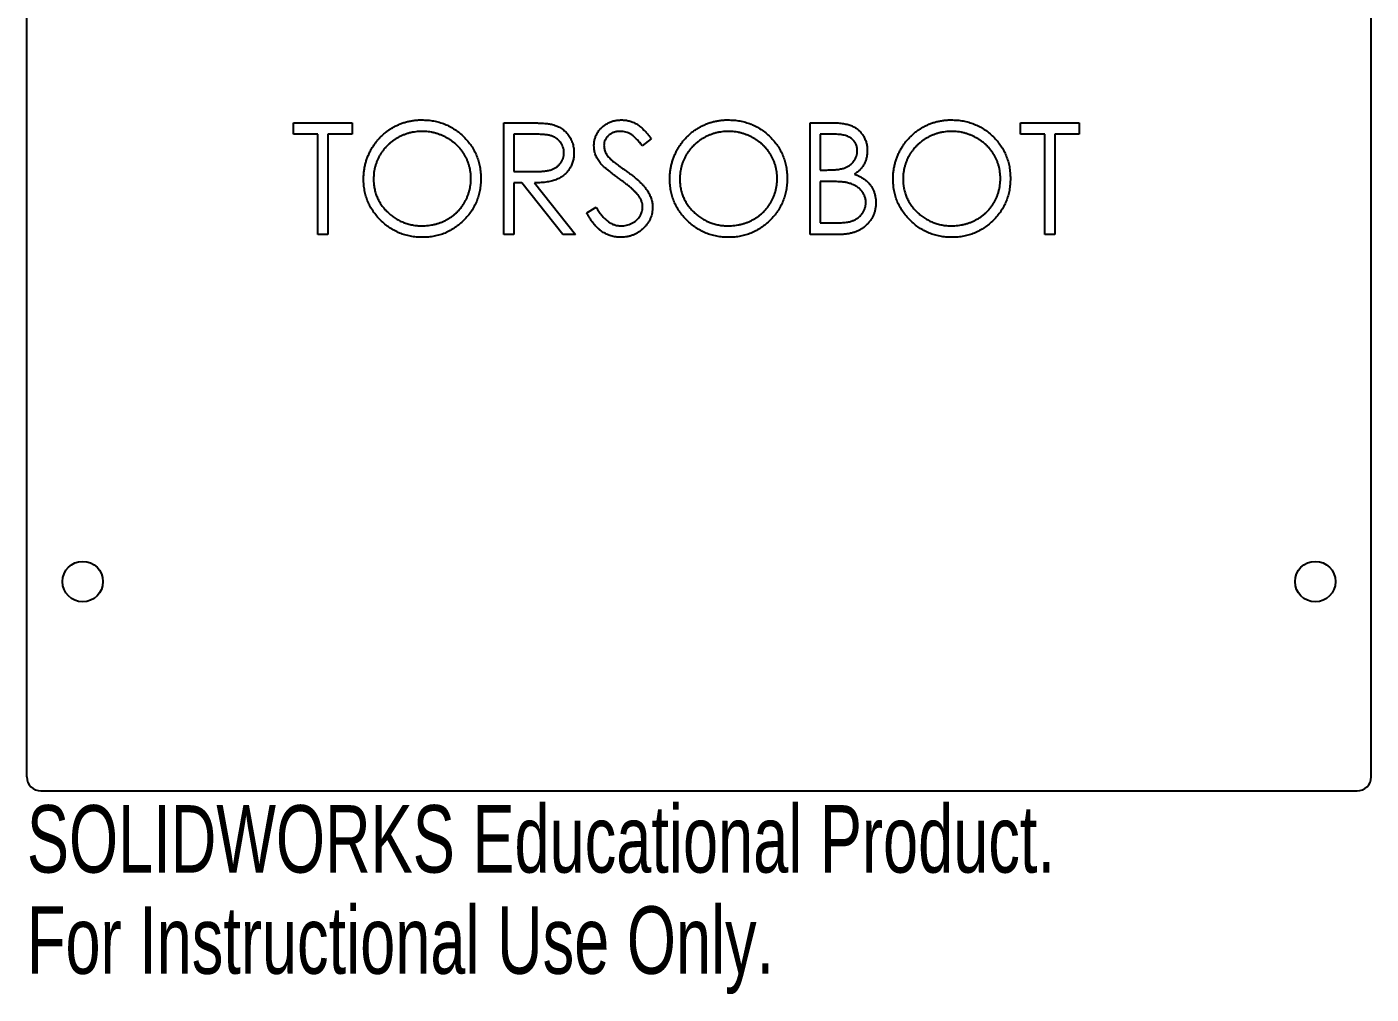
# Model space of a CAD drawing. Header units: millimetres. Extents: x -48 to 48, y 10 to 150.
# Drawn here: x -48.2 to 48.2, y 10.4 to 79.8 of the extents above; entities that cross this region are included whole.
import ezdxf

# ---------------------------------------------------------------- set-up
doc = ezdxf.new("R2010")
doc.units = ezdxf.units.MM
doc.styles.add('SLDTEXTSTYLE0', font='TXT', dxfattribs={"width": 0.7})

msp = doc.modelspace()

# ---------------------------------------------------------------- linework, layer by layer
at = {"color": 7, "linetype": 'Continuous', "lineweight": 25}
for p, q in [((-48.17, 26), (-48.17, 149)), ((48.17, 26), (48.17, 149)), ((-29.066, 72.059), (-29.066, 72.879)), ((-29.066, 72.879), (-24.861, 72.879)), ((-24.861, 72.879), (-24.861, 72.059)), ((-13.989, 64.879), (-13.989, 72.879)), ((-13.989, 72.879), (-12.388, 72.879)), ((7.96, 64.879), (7.96, 72.879)), ((7.96, 72.879), (9.521, 72.879)), ((23.037, 72.059), (23.037, 72.879)), ((23.037, 72.879), (27.242, 72.879)), ((27.242, 72.879), (27.242, 72.059)), ((-27.322, 72.059), (-29.066, 72.059)), ((-27.322, 64.879), (-27.322, 72.059)), ((-24.861, 72.059), (-26.604, 72.059)), ((-26.604, 72.059), (-26.604, 64.879)), ((-11.771, 72.059), (-13.271, 72.059)), ((-13.271, 72.059), (-13.271, 69.392)), ((-3.425, 71.73), (-4.074, 71.238)), ((9.652, 72.059), (8.678, 72.059)), ((8.678, 72.059), (8.678, 69.495)), ((24.78, 72.059), (23.037, 72.059)), ((24.78, 64.879), (24.78, 72.059)), ((27.242, 72.059), (25.498, 72.059)), ((25.498, 72.059), (25.498, 64.879)), ((-13.271, 69.392), (-11.806, 69.381)), ((8.678, 69.495), (9.16, 69.495)), ((-12.688, 68.572), (-13.271, 68.572)), ((-13.271, 68.572), (-13.271, 64.879)), ((-9.749, 64.879), (-12.688, 68.572)), ((-11.8, 68.572), (-8.861, 64.879)), ((9.154, 68.674), (8.678, 68.674)), ((8.678, 68.674), (8.678, 65.7)), ((-8.04, 66.423), (-7.364, 66.828)), ((8.678, 65.7), (9.7, 65.7)), ((-26.604, 64.879), (-27.322, 64.879)), ((-13.271, 64.879), (-13.989, 64.879)), ((-8.861, 64.879), (-9.749, 64.879)), ((10.123, 64.879), (7.96, 64.879)), ((25.498, 64.879), (24.78, 64.879)), ((-47.17, 25), (47.17, 25))]:
    msp.add_line(p, q, dxfattribs=at)
for centre in [(-44.17, 40), (44.17, 40)]:
    msp.add_circle(centre, 1.45, dxfattribs=at)
for centre, start, end in [((-47.17, 26), 180, 270), ((47.17, 26), 270, 0)]:
    msp.add_arc(centre, 1, start, end, dxfattribs=at)
for points, knots in [([(-24.04, 68.844), (-24.039, 68.939), (-24.037, 69.128), (-24.007, 69.409), (-23.965, 69.686), (-23.904, 69.957), (-23.825, 70.222), (-23.731, 70.483), (-23.616, 70.737), (-23.487, 70.985), (-23.342, 71.224), (-23.182, 71.45), (-23.013, 71.665), (-22.828, 71.863), (-22.632, 72.05), (-22.423, 72.224), (-22.202, 72.384), (-21.968, 72.529), (-21.726, 72.66), (-21.477, 72.773), (-21.224, 72.87), (-20.966, 72.948), (-20.704, 73.01), (-20.436, 73.052), (-20.163, 73.081), (-19.979, 73.083), (-19.887, 73.085)], [0, 0, 0, 0, 0.043209, 0.0858729, 0.12812, 0.170152, 0.2119176, 0.253753, 0.2960064, 0.3384434, 0.3810154, 0.4228205, 0.4640891, 0.5051258, 0.545975, 0.5869852, 0.6283386, 0.6700838, 0.7119916, 0.7530392, 0.7940494, 0.8348855, 0.8754983, 0.9165473, 0.9580038, 1, 1, 1, 1]), ([(-19.851, 72.264), (-19.927, 72.263), (-20.078, 72.261), (-20.303, 72.237), (-20.525, 72.202), (-20.743, 72.153), (-20.958, 72.086), (-21.172, 72.009), (-21.381, 71.914), (-21.586, 71.808), (-21.785, 71.69), (-21.972, 71.56), (-22.149, 71.42), (-22.314, 71.271), (-22.468, 71.111), (-22.614, 70.944), (-22.744, 70.763), (-22.864, 70.575), (-22.972, 70.379), (-23.067, 70.177), (-23.145, 69.968), (-23.209, 69.755), (-23.262, 69.536), (-23.295, 69.311), (-23.32, 69.081), (-23.322, 68.926), (-23.322, 68.847)], [0, 0, 0, 0, 0.042023, 0.083645, 0.124984, 0.166247, 0.207702, 0.249631, 0.291742, 0.334743, 0.37746, 0.419556, 0.461044, 0.502096, 0.542891, 0.583801, 0.624864, 0.666225, 0.707399, 0.748557, 0.789655, 0.83074, 0.87207, 0.913993, 0.956498, 1, 1, 1, 1]), ([(-19.887, 73.085), (-19.738, 73.081), (-19.447, 73.073), (-19.02, 73.017), (-18.612, 72.919), (-18.219, 72.789), (-17.848, 72.616), (-17.495, 72.407), (-17.16, 72.159), (-16.849, 71.874), (-16.564, 71.565), (-16.313, 71.235), (-16.102, 70.885), (-15.929, 70.519), (-15.794, 70.135), (-15.7, 69.732), (-15.641, 69.313), (-15.634, 69.028), (-15.63, 68.883)], [0, 0, 0, 0, 0.06657, 0.130749, 0.193413, 0.254989, 0.316114, 0.377262, 0.439401, 0.502971, 0.566525, 0.628231, 0.689091, 0.749345, 0.81017, 0.87161, 0.934869, 1, 1, 1, 1]), ([(-16.348, 68.884), (-16.349, 68.962), (-16.351, 69.116), (-16.375, 69.343), (-16.409, 69.565), (-16.459, 69.782), (-16.523, 69.992), (-16.602, 70.197), (-16.696, 70.396), (-16.803, 70.589), (-16.923, 70.775), (-17.054, 70.952), (-17.199, 71.118), (-17.353, 71.276), (-17.52, 71.424), (-17.7, 71.561), (-17.89, 71.691), (-18.091, 71.807), (-18.298, 71.915), (-18.511, 72.008), (-18.727, 72.086), (-18.945, 72.153), (-19.168, 72.202), (-19.393, 72.237), (-19.621, 72.261), (-19.774, 72.263), (-19.851, 72.264)], [0, 0, 0, 0, 0.042915, 0.08513, 0.126473, 0.167453, 0.207976, 0.248249, 0.28875, 0.32967, 0.370537, 0.411129, 0.451819, 0.492406, 0.533486, 0.575263, 0.617441, 0.660672, 0.70394, 0.746868, 0.789079, 0.831104, 0.873238, 0.915166, 0.957381, 1, 1, 1, 1]), ([(-12.388, 72.879), (-12.281, 72.879), (-12.076, 72.878), (-11.782, 72.875), (-11.515, 72.864), (-11.275, 72.854), (-11.062, 72.837), (-10.875, 72.821), (-10.716, 72.799), (-10.619, 72.779), (-10.576, 72.77)], [0, 0, 0, 0, 0.176258, 0.338434, 0.484822, 0.617158, 0.734698, 0.837385, 0.926372, 1, 1, 1, 1]), ([(-10.576, 72.77), (-10.517, 72.756), (-10.401, 72.727), (-10.235, 72.667), (-10.076, 72.597), (-9.925, 72.515), (-9.784, 72.42), (-9.651, 72.314), (-9.525, 72.197), (-9.411, 72.066), (-9.304, 71.93), (-9.213, 71.782), (-9.135, 71.627), (-9.073, 71.464), (-9.023, 71.294), (-8.988, 71.116), (-8.967, 70.931), (-8.965, 70.804), (-8.963, 70.74)], [0, 0, 0, 0, 0.064217, 0.127064, 0.188745, 0.249132, 0.309453, 0.369827, 0.43065, 0.492352, 0.554072, 0.61569, 0.676798, 0.738439, 0.801317, 0.865185, 0.931641, 1, 1, 1, 1]), ([(-7.528, 71.218), (-7.525, 71.302), (-7.519, 71.47), (-7.469, 71.714), (-7.39, 71.948), (-7.28, 72.168), (-7.137, 72.369), (-6.973, 72.553), (-6.776, 72.708), (-6.561, 72.844), (-6.326, 72.95), (-6.079, 73.03), (-5.82, 73.075), (-5.645, 73.081), (-5.556, 73.085)], [0, 0, 0, 0, 0.083785, 0.16578, 0.24628, 0.327461, 0.408797, 0.489715, 0.571376, 0.655523, 0.741019, 0.826547, 0.911989, 1, 1, 1, 1]), ([(-5.637, 72.264), (-5.719, 72.261), (-5.879, 72.256), (-6.105, 72.198), (-6.308, 72.106), (-6.483, 71.977), (-6.629, 71.825), (-6.735, 71.649), (-6.798, 71.455), (-6.806, 71.32), (-6.81, 71.251)], [0, 0, 0, 0, 0.143073, 0.275903, 0.402371, 0.528414, 0.650356, 0.765895, 0.880774, 1, 1, 1, 1]), ([(-4.074, 71.238), (-4.113, 71.289), (-4.189, 71.386), (-4.303, 71.522), (-4.411, 71.647), (-4.518, 71.755), (-4.617, 71.852), (-4.713, 71.936), (-4.805, 72.006), (-4.921, 72.081), (-5.067, 72.156), (-5.249, 72.219), (-5.441, 72.257), (-5.571, 72.262), (-5.637, 72.264)], [0, 0, 0, 0, 0.098469, 0.189629, 0.274184, 0.352183, 0.423199, 0.488551, 0.548473, 0.60144, 0.701198, 0.799592, 0.898545, 1, 1, 1, 1]), ([(-5.556, 73.085), (-5.462, 73.081), (-5.275, 73.075), (-4.999, 73.019), (-4.733, 72.926), (-4.52, 72.82), (-4.353, 72.715), (-4.225, 72.619), (-4.096, 72.508), (-3.964, 72.383), (-3.832, 72.241), (-3.697, 72.085), (-3.559, 71.914), (-3.47, 71.793), (-3.425, 71.73)], [0, 0, 0, 0, 0.1072328, 0.2132518, 0.3188304, 0.4267935, 0.483646, 0.5436038, 0.6083076, 0.6771268, 0.7506856, 0.8287134, 0.9121903, 1, 1, 1, 1]), ([(-2.092, 68.844), (-2.09, 68.939), (-2.088, 69.128), (-2.059, 69.409), (-2.016, 69.686), (-1.956, 69.957), (-1.876, 70.222), (-1.782, 70.483), (-1.668, 70.737), (-1.538, 70.985), (-1.393, 71.224), (-1.234, 71.45), (-1.064, 71.665), (-0.879, 71.863), (-0.683, 72.05), (-0.474, 72.224), (-0.253, 72.384), (-0.019, 72.529), (0.222, 72.66), (0.471, 72.773), (0.724, 72.87), (0.982, 72.948), (1.245, 73.01), (1.513, 73.052), (1.786, 73.081), (1.97, 73.083), (2.062, 73.085)], [0, 0, 0, 0, 0.043209, 0.085873, 0.12812, 0.170152, 0.211918, 0.253753, 0.296006, 0.338443, 0.381015, 0.42282, 0.464089, 0.505126, 0.545975, 0.586985, 0.628339, 0.670084, 0.711992, 0.753039, 0.794049, 0.834886, 0.875498, 0.916547, 0.958004, 1, 1, 1, 1]), ([(2.097, 72.264), (2.022, 72.263), (1.87, 72.261), (1.646, 72.237), (1.424, 72.202), (1.205, 72.153), (0.99, 72.086), (0.777, 72.009), (0.568, 71.914), (0.363, 71.808), (0.164, 71.69), (-0.023, 71.56), (-0.2, 71.42), (-0.366, 71.271), (-0.52, 71.111), (-0.665, 70.944), (-0.796, 70.763), (-0.916, 70.575), (-1.023, 70.379), (-1.119, 70.177), (-1.197, 69.968), (-1.26, 69.755), (-1.313, 69.536), (-1.347, 69.311), (-1.371, 69.081), (-1.373, 68.926), (-1.374, 68.847)], [0, 0, 0, 0, 0.042023, 0.083645, 0.124984, 0.166247, 0.207702, 0.249631, 0.291742, 0.334743, 0.37746, 0.419556, 0.461044, 0.502096, 0.542891, 0.583801, 0.624864, 0.666225, 0.707399, 0.748557, 0.789655, 0.83074, 0.87207, 0.913993, 0.956498, 1, 1, 1, 1]), ([(2.062, 73.085), (2.21, 73.081), (2.501, 73.073), (2.929, 73.017), (3.337, 72.919), (3.729, 72.789), (4.101, 72.616), (4.454, 72.407), (4.789, 72.159), (5.1, 71.874), (5.385, 71.565), (5.636, 71.235), (5.846, 70.885), (6.019, 70.519), (6.155, 70.135), (6.248, 69.732), (6.308, 69.313), (6.315, 69.028), (6.319, 68.883)], [0, 0, 0, 0, 0.06657, 0.130749, 0.193413, 0.254989, 0.316114, 0.377262, 0.439401, 0.502971, 0.566525, 0.628231, 0.689091, 0.749345, 0.81017, 0.87161, 0.934869, 1, 1, 1, 1]), ([(5.601, 68.884), (5.6, 68.962), (5.598, 69.116), (5.574, 69.343), (5.539, 69.565), (5.49, 69.782), (5.425, 69.992), (5.346, 70.197), (5.253, 70.396), (5.146, 70.589), (5.026, 70.775), (4.894, 70.952), (4.75, 71.118), (4.596, 71.276), (4.428, 71.424), (4.249, 71.561), (4.059, 71.691), (3.858, 71.807), (3.65, 71.915), (3.438, 72.008), (3.222, 72.086), (3.003, 72.153), (2.781, 72.202), (2.556, 72.237), (2.328, 72.261), (2.174, 72.263), (2.097, 72.264)], [0, 0, 0, 0, 0.042915, 0.08513, 0.126473, 0.167453, 0.207976, 0.248249, 0.28875, 0.32967, 0.370537, 0.411129, 0.451819, 0.492406, 0.533486, 0.575263, 0.617441, 0.660672, 0.70394, 0.746868, 0.789079, 0.831104, 0.873238, 0.915166, 0.957381, 1, 1, 1, 1]), ([(9.521, 72.879), (9.597, 72.879), (9.745, 72.878), (9.96, 72.866), (10.162, 72.85), (10.35, 72.824), (10.525, 72.792), (10.686, 72.754), (10.834, 72.708), (11.01, 72.635), (11.211, 72.527), (11.428, 72.367), (11.614, 72.172), (11.775, 71.951), (11.902, 71.709), (11.995, 71.45), (12.053, 71.178), (12.059, 70.991), (12.062, 70.897)], [0, 0, 0, 0, 0.062594, 0.121323, 0.17668, 0.228365, 0.276868, 0.321879, 0.364099, 0.403356, 0.477968, 0.550535, 0.623584, 0.698175, 0.773354, 0.847281, 0.922818, 1, 1, 1, 1]), ([(13.908, 68.844), (13.91, 68.939), (13.912, 69.128), (13.941, 69.409), (13.984, 69.686), (14.044, 69.957), (14.124, 70.222), (14.218, 70.483), (14.332, 70.737), (14.462, 70.985), (14.607, 71.224), (14.766, 71.45), (14.936, 71.665), (15.121, 71.863), (15.317, 72.05), (15.526, 72.224), (15.747, 72.384), (15.981, 72.529), (16.222, 72.66), (16.471, 72.773), (16.724, 72.87), (16.982, 72.948), (17.245, 73.01), (17.513, 73.052), (17.786, 73.081), (17.97, 73.083), (18.062, 73.085)], [0, 0, 0, 0, 0.043209, 0.0858729, 0.12812, 0.170152, 0.2119176, 0.253753, 0.2960064, 0.3384434, 0.3810154, 0.4228205, 0.4640891, 0.5051258, 0.545975, 0.5869852, 0.6283386, 0.6700838, 0.7119916, 0.7530392, 0.7940494, 0.8348855, 0.8754983, 0.9165473, 0.9580038, 1, 1, 1, 1]), ([(18.097, 72.264), (18.022, 72.263), (17.87, 72.261), (17.646, 72.237), (17.424, 72.202), (17.205, 72.153), (16.99, 72.086), (16.777, 72.009), (16.568, 71.914), (16.363, 71.808), (16.164, 71.69), (15.977, 71.56), (15.8, 71.42), (15.634, 71.271), (15.48, 71.111), (15.335, 70.944), (15.204, 70.763), (15.084, 70.575), (14.977, 70.379), (14.881, 70.177), (14.803, 69.968), (14.74, 69.755), (14.687, 69.536), (14.653, 69.311), (14.629, 69.081), (14.627, 68.926), (14.626, 68.847)], [0, 0, 0, 0, 0.042023, 0.083645, 0.124984, 0.166247, 0.207702, 0.249631, 0.291742, 0.334743, 0.37746, 0.419556, 0.461044, 0.502096, 0.542891, 0.583801, 0.624864, 0.666225, 0.707399, 0.748557, 0.789655, 0.83074, 0.87207, 0.913993, 0.956498, 1, 1, 1, 1]), ([(18.062, 73.085), (18.21, 73.081), (18.501, 73.073), (18.929, 73.017), (19.337, 72.919), (19.729, 72.789), (20.101, 72.616), (20.454, 72.407), (20.789, 72.159), (21.1, 71.874), (21.385, 71.565), (21.636, 71.235), (21.846, 70.885), (22.019, 70.519), (22.155, 70.135), (22.248, 69.732), (22.308, 69.313), (22.315, 69.028), (22.319, 68.883)], [0, 0, 0, 0, 0.06657, 0.130749, 0.193413, 0.254989, 0.316114, 0.377262, 0.439401, 0.502971, 0.566525, 0.628231, 0.689091, 0.749345, 0.81017, 0.87161, 0.934869, 1, 1, 1, 1]), ([(21.601, 68.884), (21.6, 68.962), (21.598, 69.116), (21.574, 69.343), (21.539, 69.565), (21.49, 69.782), (21.425, 69.992), (21.346, 70.197), (21.253, 70.396), (21.146, 70.589), (21.026, 70.775), (20.894, 70.952), (20.75, 71.118), (20.596, 71.276), (20.428, 71.424), (20.249, 71.561), (20.059, 71.691), (19.858, 71.807), (19.65, 71.915), (19.438, 72.008), (19.222, 72.086), (19.003, 72.153), (18.781, 72.202), (18.556, 72.237), (18.328, 72.261), (18.174, 72.263), (18.097, 72.264)], [0, 0, 0, 0, 0.042915, 0.08513, 0.126473, 0.167453, 0.207976, 0.248249, 0.28875, 0.32967, 0.370537, 0.411129, 0.451819, 0.492406, 0.533486, 0.575263, 0.617441, 0.660672, 0.70394, 0.746868, 0.789079, 0.831104, 0.873238, 0.915166, 0.957381, 1, 1, 1, 1]), ([(-9.681, 70.742), (-9.684, 70.806), (-9.69, 70.933), (-9.734, 71.12), (-9.809, 71.296), (-9.911, 71.461), (-10.034, 71.611), (-10.179, 71.739), (-10.341, 71.845), (-10.492, 71.912), (-10.628, 71.954), (-10.745, 71.983), (-10.878, 72.006), (-11.027, 72.025), (-11.191, 72.041), (-11.371, 72.052), (-11.566, 72.058), (-11.701, 72.059), (-11.771, 72.059)], [0, 0, 0, 0, 0.068814, 0.136365, 0.204019, 0.273064, 0.342913, 0.410965, 0.479169, 0.549308, 0.587652, 0.630647, 0.678879, 0.731934, 0.791111, 0.855283, 0.925086, 1, 1, 1, 1]), ([(11.344, 70.883), (11.343, 70.927), (11.341, 71.014), (11.321, 71.141), (11.289, 71.261), (11.246, 71.374), (11.187, 71.478), (11.118, 71.576), (11.034, 71.665), (10.939, 71.748), (10.829, 71.822), (10.705, 71.887), (10.565, 71.939), (10.412, 71.984), (10.242, 72.016), (10.059, 72.043), (9.86, 72.056), (9.723, 72.058), (9.652, 72.059)], [0, 0, 0, 0, 0.057003, 0.111818, 0.164402, 0.21587, 0.266841, 0.317479, 0.369902, 0.4234, 0.479718, 0.539241, 0.602431, 0.67103, 0.744485, 0.823454, 0.90874, 1, 1, 1, 1]), ([(-11.806, 69.381), (-11.738, 69.381), (-11.605, 69.381), (-11.414, 69.39), (-11.235, 69.4), (-11.07, 69.416), (-10.92, 69.437), (-10.783, 69.462), (-10.659, 69.492), (-10.516, 69.538), (-10.355, 69.612), (-10.181, 69.718), (-10.032, 69.852), (-9.907, 70.005), (-9.806, 70.173), (-9.735, 70.355), (-9.689, 70.545), (-9.684, 70.676), (-9.681, 70.742)], [0, 0, 0, 0, 0.071668, 0.138913, 0.201185, 0.259124, 0.312255, 0.360682, 0.405086, 0.445102, 0.518778, 0.589462, 0.658462, 0.727283, 0.796322, 0.863175, 0.930949, 1, 1, 1, 1]), ([(-8.963, 70.74), (-8.967, 70.633), (-8.973, 70.425), (-9.034, 70.124), (-9.135, 69.842), (-9.272, 69.581), (-9.448, 69.346), (-9.659, 69.139), (-9.906, 68.966), (-10.135, 68.846), (-10.338, 68.77), (-10.505, 68.716), (-10.687, 68.674), (-10.882, 68.637), (-11.092, 68.608), (-11.316, 68.588), (-11.553, 68.575), (-11.716, 68.573), (-11.8, 68.572)], [0, 0, 0, 0, 0.07878, 0.153721, 0.226714, 0.299191, 0.37119, 0.443006, 0.516689, 0.593217, 0.633873, 0.676989, 0.7229, 0.771959, 0.824211, 0.879379, 0.937948, 1, 1, 1, 1]), ([(-7.08, 70), (-7.116, 70.047), (-7.185, 70.139), (-7.277, 70.284), (-7.355, 70.432), (-7.416, 70.584), (-7.468, 70.738), (-7.503, 70.895), (-7.524, 71.056), (-7.526, 71.164), (-7.528, 71.218)], [0, 0, 0, 0, 0.133507, 0.262559, 0.388264, 0.512667, 0.633722, 0.755394, 0.877553, 1, 1, 1, 1]), ([(-6.81, 71.251), (-6.809, 71.208), (-6.807, 71.123), (-6.782, 70.996), (-6.75, 70.869), (-6.699, 70.744), (-6.628, 70.617), (-6.535, 70.487), (-6.419, 70.352), (-6.33, 70.264), (-6.282, 70.218)], [0, 0, 0, 0, 0.107285, 0.214746, 0.322939, 0.434116, 0.553412, 0.686073, 0.834256, 1, 1, 1, 1]), ([(9.16, 69.495), (9.23, 69.496), (9.367, 69.498), (9.564, 69.503), (9.747, 69.517), (9.916, 69.531), (10.07, 69.554), (10.209, 69.581), (10.335, 69.61), (10.48, 69.66), (10.644, 69.733), (10.82, 69.846), (10.975, 69.98), (11.106, 70.136), (11.213, 70.307), (11.287, 70.491), (11.337, 70.683), (11.342, 70.816), (11.344, 70.883)], [0, 0, 0, 0, 0.072301, 0.1397, 0.202289, 0.2606, 0.31319, 0.361739, 0.405706, 0.44554, 0.518832, 0.589778, 0.658867, 0.72843, 0.797283, 0.864815, 0.931364, 1, 1, 1, 1]), ([(12.062, 70.897), (12.06, 70.809), (12.055, 70.635), (12.008, 70.381), (11.934, 70.139), (11.832, 69.911), (11.699, 69.7), (11.542, 69.507), (11.352, 69.338), (11.21, 69.243), (11.138, 69.195)], [0, 0, 0, 0, 0.130569, 0.256581, 0.380552, 0.503623, 0.625739, 0.747549, 0.871766, 1, 1, 1, 1]), ([(-5.77, 68.912), (-5.854, 68.971), (-6.015, 69.086), (-6.24, 69.256), (-6.441, 69.412), (-6.617, 69.554), (-6.769, 69.683), (-6.897, 69.798), (-6.999, 69.902), (-7.055, 69.969), (-7.08, 70)], [0, 0, 0, 0, 0.181535, 0.347082, 0.495568, 0.628357, 0.74552, 0.845831, 0.930782, 1, 1, 1, 1]), ([(-6.282, 70.218), (-6.265, 70.202), (-6.223, 70.165), (-6.147, 70.104), (-6.047, 70.029), (-5.925, 69.936), (-5.778, 69.829), (-5.608, 69.708), (-5.416, 69.569), (-5.279, 69.472), (-5.207, 69.421)], [0, 0, 0, 0, 0.0525943, 0.124952, 0.2180939, 0.3335024, 0.4687892, 0.6249376, 0.801683, 1, 1, 1, 1]), ([(-5.207, 69.421), (-5.12, 69.358), (-4.952, 69.236), (-4.713, 69.052), (-4.496, 68.872), (-4.301, 68.697), (-4.125, 68.529), (-3.971, 68.366), (-3.837, 68.208), (-3.692, 68.005), (-3.545, 67.757), (-3.418, 67.452), (-3.338, 67.146), (-3.328, 66.941), (-3.322, 66.839)], [0, 0, 0, 0, 0.096972, 0.187773, 0.272396, 0.351321, 0.424335, 0.491909, 0.554233, 0.611268, 0.716348, 0.81454, 0.908495, 1, 1, 1, 1]), ([(-19.822, 64.674), (-19.967, 64.678), (-20.253, 64.685), (-20.673, 64.745), (-21.076, 64.838), (-21.461, 64.972), (-21.828, 65.145), (-22.179, 65.356), (-22.512, 65.606), (-22.824, 65.889), (-23.109, 66.198), (-23.357, 66.53), (-23.568, 66.876), (-23.74, 67.239), (-23.877, 67.617), (-23.97, 68.013), (-24.03, 68.423), (-24.037, 68.702), (-24.04, 68.844)], [0, 0, 0, 0, 0.065819, 0.129747, 0.192072, 0.253459, 0.31457, 0.37628, 0.439026, 0.503267, 0.567493, 0.629705, 0.691, 0.751452, 0.812004, 0.87315, 0.935635, 1, 1, 1, 1]), ([(-23.322, 68.847), (-23.32, 68.732), (-23.314, 68.504), (-23.264, 68.171), (-23.186, 67.851), (-23.072, 67.546), (-22.93, 67.252), (-22.754, 66.974), (-22.545, 66.71), (-22.308, 66.462), (-22.049, 66.236), (-21.774, 66.038), (-21.486, 65.87), (-21.184, 65.733), (-20.87, 65.625), (-20.542, 65.551), (-20.201, 65.502), (-19.969, 65.497), (-19.851, 65.495)], [0, 0, 0, 0, 0.064504, 0.126899, 0.187747, 0.24815, 0.308586, 0.369583, 0.431827, 0.49618, 0.560668, 0.623504, 0.68526, 0.746537, 0.808327, 0.870486, 0.934317, 1, 1, 1, 1]), ([(-19.851, 65.495), (-19.772, 65.496), (-19.615, 65.498), (-19.382, 65.52), (-19.153, 65.555), (-18.928, 65.605), (-18.708, 65.667), (-18.492, 65.742), (-18.282, 65.835), (-18.076, 65.938), (-17.879, 66.055), (-17.69, 66.181), (-17.515, 66.32), (-17.35, 66.467), (-17.195, 66.625), (-17.053, 66.793), (-16.922, 66.972), (-16.803, 67.16), (-16.696, 67.357), (-16.602, 67.559), (-16.523, 67.767), (-16.459, 67.98), (-16.409, 68.199), (-16.375, 68.422), (-16.351, 68.651), (-16.349, 68.806), (-16.348, 68.884)], [0, 0, 0, 0, 0.043633, 0.086538, 0.129177, 0.171436, 0.213416, 0.255266, 0.297369, 0.339941, 0.382347, 0.423953, 0.464871, 0.505572, 0.546003, 0.586568, 0.627065, 0.668271, 0.709549, 0.750428, 0.791096, 0.832027, 0.873136, 0.914611, 0.956956, 1, 1, 1, 1]), ([(-15.63, 68.883), (-15.634, 68.739), (-15.641, 68.455), (-15.7, 68.039), (-15.794, 67.639), (-15.928, 67.255), (-16.1, 66.888), (-16.312, 66.538), (-16.561, 66.206), (-16.845, 65.894), (-17.155, 65.609), (-17.487, 65.36), (-17.834, 65.146), (-18.2, 64.975), (-18.581, 64.838), (-18.98, 64.745), (-19.395, 64.685), (-19.679, 64.678), (-19.822, 64.674)], [0, 0, 0, 0, 0.065227, 0.128569, 0.19032, 0.251378, 0.312388, 0.373789, 0.436431, 0.500567, 0.564687, 0.627136, 0.688455, 0.749246, 0.810155, 0.871671, 0.934773, 1, 1, 1, 1]), ([(-4.327, 67.636), (-4.363, 67.682), (-4.438, 67.778), (-4.568, 67.921), (-4.719, 68.069), (-4.888, 68.227), (-5.08, 68.387), (-5.29, 68.558), (-5.522, 68.734), (-5.685, 68.851), (-5.77, 68.912)], [0, 0, 0, 0, 0.090279, 0.18953, 0.299198, 0.418926, 0.548376, 0.688136, 0.839084, 1, 1, 1, 1]), ([(2.126, 64.674), (1.981, 64.678), (1.696, 64.685), (1.276, 64.745), (0.873, 64.838), (0.488, 64.972), (0.12, 65.145), (-0.231, 65.356), (-0.563, 65.606), (-0.875, 65.889), (-1.16, 66.198), (-1.409, 66.53), (-1.619, 66.876), (-1.792, 67.239), (-1.928, 67.617), (-2.021, 68.013), (-2.081, 68.423), (-2.088, 68.702), (-2.092, 68.844)], [0, 0, 0, 0, 0.065819, 0.129747, 0.192072, 0.253459, 0.31457, 0.37628, 0.439026, 0.503267, 0.567493, 0.629705, 0.691, 0.751452, 0.812004, 0.87315, 0.935635, 1, 1, 1, 1]), ([(-1.374, 68.847), (-1.371, 68.732), (-1.365, 68.504), (-1.315, 68.171), (-1.238, 67.851), (-1.124, 67.546), (-0.981, 67.252), (-0.805, 66.974), (-0.596, 66.71), (-0.36, 66.462), (-0.1, 66.236), (0.175, 66.038), (0.463, 65.87), (0.765, 65.733), (1.079, 65.625), (1.407, 65.551), (1.748, 65.502), (1.98, 65.497), (2.097, 65.495)], [0, 0, 0, 0, 0.064504, 0.126899, 0.187747, 0.24815, 0.308586, 0.369583, 0.431827, 0.49618, 0.560668, 0.623504, 0.68526, 0.746537, 0.808327, 0.870486, 0.934317, 1, 1, 1, 1]), ([(2.097, 65.495), (2.177, 65.496), (2.333, 65.498), (2.567, 65.52), (2.796, 65.555), (3.021, 65.605), (3.24, 65.667), (3.456, 65.742), (3.666, 65.835), (3.873, 65.938), (4.07, 66.055), (4.259, 66.181), (4.433, 66.32), (4.599, 66.467), (4.753, 66.625), (4.896, 66.793), (5.026, 66.972), (5.146, 67.16), (5.253, 67.357), (5.346, 67.559), (5.425, 67.767), (5.489, 67.98), (5.539, 68.199), (5.574, 68.422), (5.598, 68.651), (5.6, 68.806), (5.601, 68.884)], [0, 0, 0, 0, 0.043633, 0.086538, 0.129177, 0.171436, 0.213416, 0.255266, 0.297369, 0.339941, 0.382347, 0.423953, 0.464871, 0.505572, 0.546003, 0.586568, 0.627065, 0.668271, 0.709549, 0.750428, 0.791096, 0.832027, 0.873136, 0.914611, 0.956956, 1, 1, 1, 1]), ([(6.319, 68.883), (6.315, 68.739), (6.308, 68.455), (6.248, 68.039), (6.154, 67.639), (6.021, 67.255), (5.849, 66.888), (5.637, 66.538), (5.387, 66.206), (5.103, 65.894), (4.794, 65.609), (4.462, 65.36), (4.115, 65.146), (3.749, 64.975), (3.368, 64.838), (2.969, 64.745), (2.553, 64.685), (2.27, 64.678), (2.126, 64.674)], [0, 0, 0, 0, 0.065227, 0.128569, 0.19032, 0.251378, 0.312388, 0.373789, 0.436431, 0.500567, 0.564687, 0.627136, 0.688455, 0.749246, 0.810155, 0.871671, 0.934773, 1, 1, 1, 1]), ([(10.65, 68.58), (10.611, 68.588), (10.527, 68.605), (10.389, 68.623), (10.232, 68.639), (10.055, 68.651), (9.858, 68.663), (9.641, 68.668), (9.404, 68.674), (9.239, 68.674), (9.154, 68.674)], [0, 0, 0, 0, 0.079306, 0.171953, 0.277057, 0.394731, 0.526177, 0.671345, 0.829285, 1, 1, 1, 1]), ([(11.96, 67.15), (11.959, 67.193), (11.958, 67.276), (11.939, 67.4), (11.911, 67.519), (11.876, 67.635), (11.824, 67.745), (11.764, 67.852), (11.693, 67.955), (11.583, 68.086), (11.422, 68.237), (11.194, 68.384), (10.935, 68.503), (10.747, 68.554), (10.65, 68.58)], [0, 0, 0, 0, 0.060287, 0.119602, 0.177503, 0.235143, 0.292133, 0.350871, 0.410098, 0.470732, 0.594829, 0.722579, 0.856691, 1, 1, 1, 1]), ([(11.138, 69.195), (11.228, 69.16), (11.402, 69.094), (11.642, 68.975), (11.848, 68.847), (12.022, 68.707), (12.172, 68.556), (12.302, 68.392), (12.413, 68.212), (12.509, 68.019), (12.583, 67.815), (12.639, 67.601), (12.671, 67.378), (12.675, 67.227), (12.678, 67.15)], [0, 0, 0, 0, 0.106057, 0.202914, 0.2903, 0.370223, 0.446384, 0.521397, 0.598291, 0.676142, 0.755529, 0.834887, 0.916646, 1, 1, 1, 1]), ([(18.126, 64.674), (17.981, 64.678), (17.696, 64.685), (17.276, 64.745), (16.873, 64.838), (16.488, 64.972), (16.12, 65.145), (15.769, 65.356), (15.437, 65.606), (15.125, 65.889), (14.84, 66.198), (14.591, 66.53), (14.381, 66.876), (14.208, 67.239), (14.072, 67.617), (13.979, 68.013), (13.919, 68.423), (13.912, 68.702), (13.908, 68.844)], [0, 0, 0, 0, 0.065819, 0.129747, 0.192072, 0.253459, 0.31457, 0.37628, 0.439026, 0.503267, 0.567493, 0.629705, 0.691, 0.751452, 0.812004, 0.87315, 0.935635, 1, 1, 1, 1]), ([(14.626, 68.847), (14.629, 68.732), (14.635, 68.504), (14.685, 68.171), (14.762, 67.851), (14.876, 67.546), (15.019, 67.252), (15.195, 66.974), (15.404, 66.71), (15.64, 66.462), (15.9, 66.236), (16.175, 66.038), (16.463, 65.87), (16.765, 65.733), (17.079, 65.625), (17.407, 65.551), (17.748, 65.502), (17.98, 65.497), (18.097, 65.495)], [0, 0, 0, 0, 0.064504, 0.126899, 0.187747, 0.24815, 0.308586, 0.369583, 0.431827, 0.49618, 0.560668, 0.623504, 0.68526, 0.746537, 0.808327, 0.870486, 0.934317, 1, 1, 1, 1]), ([(18.097, 65.495), (18.177, 65.496), (18.333, 65.498), (18.567, 65.52), (18.796, 65.555), (19.021, 65.605), (19.24, 65.667), (19.456, 65.742), (19.666, 65.835), (19.873, 65.938), (20.07, 66.055), (20.259, 66.181), (20.433, 66.32), (20.599, 66.467), (20.753, 66.625), (20.896, 66.793), (21.026, 66.972), (21.146, 67.16), (21.253, 67.357), (21.346, 67.559), (21.425, 67.767), (21.489, 67.98), (21.539, 68.199), (21.574, 68.422), (21.598, 68.651), (21.6, 68.806), (21.601, 68.884)], [0, 0, 0, 0, 0.043633, 0.086538, 0.129177, 0.171436, 0.213416, 0.255266, 0.297369, 0.339941, 0.382347, 0.423953, 0.464871, 0.505572, 0.546003, 0.586568, 0.627065, 0.668271, 0.709549, 0.750428, 0.791096, 0.832027, 0.873136, 0.914611, 0.956956, 1, 1, 1, 1]), ([(22.319, 68.883), (22.315, 68.739), (22.308, 68.455), (22.248, 68.039), (22.154, 67.639), (22.021, 67.255), (21.849, 66.888), (21.637, 66.538), (21.387, 66.206), (21.103, 65.894), (20.794, 65.609), (20.462, 65.36), (20.115, 65.146), (19.749, 64.975), (19.368, 64.838), (18.969, 64.745), (18.553, 64.685), (18.27, 64.678), (18.126, 64.674)], [0, 0, 0, 0, 0.0652265, 0.128569, 0.1903204, 0.251378, 0.3123875, 0.3737887, 0.4364312, 0.5005668, 0.5646868, 0.6271355, 0.6884554, 0.7492457, 0.8101552, 0.8716709, 0.9347735, 1, 1, 1, 1]), ([(-4.04, 66.851), (-4.044, 66.917), (-4.051, 67.053), (-4.109, 67.252), (-4.2, 67.45), (-4.284, 67.572), (-4.327, 67.636)], [0, 0, 0, 0, 0.234723, 0.477158, 0.728556, 1, 1, 1, 1]), ([(-7.364, 66.828), (-7.301, 66.723), (-7.181, 66.521), (-6.98, 66.249), (-6.771, 66.017), (-6.554, 65.827), (-6.33, 65.678), (-6.096, 65.573), (-5.854, 65.507), (-5.69, 65.499), (-5.608, 65.495)], [0, 0, 0, 0, 0.159004, 0.304646, 0.438547, 0.562322, 0.677433, 0.786897, 0.893611, 1, 1, 1, 1]), ([(-5.608, 65.495), (-5.538, 65.497), (-5.398, 65.501), (-5.194, 65.538), (-4.995, 65.595), (-4.806, 65.677), (-4.63, 65.776), (-4.475, 65.896), (-4.342, 66.03), (-4.233, 66.179), (-4.149, 66.34), (-4.084, 66.505), (-4.048, 66.677), (-4.043, 66.792), (-4.04, 66.851)], [0, 0, 0, 0, 0.091264, 0.18093, 0.270088, 0.360156, 0.448343, 0.532666, 0.613834, 0.693982, 0.772716, 0.849335, 0.923967, 1, 1, 1, 1]), ([(-3.322, 66.839), (-3.324, 66.768), (-3.327, 66.626), (-3.361, 66.417), (-3.411, 66.214), (-3.487, 66.02), (-3.579, 65.831), (-3.696, 65.652), (-3.831, 65.479), (-3.987, 65.316), (-4.157, 65.167), (-4.337, 65.034), (-4.527, 64.923), (-4.726, 64.833), (-4.933, 64.762), (-5.15, 64.711), (-5.376, 64.679), (-5.53, 64.676), (-5.608, 64.674)], [0, 0, 0, 0, 0.061484, 0.121775, 0.18092, 0.240256, 0.300114, 0.361146, 0.423501, 0.488669, 0.553954, 0.617581, 0.680238, 0.742187, 0.804663, 0.868259, 0.93302, 1, 1, 1, 1]), ([(9.7, 65.7), (9.773, 65.701), (9.914, 65.703), (10.118, 65.708), (10.307, 65.721), (10.48, 65.74), (10.639, 65.762), (10.782, 65.791), (10.911, 65.824), (11.06, 65.875), (11.228, 65.954), (11.409, 66.074), (11.57, 66.216), (11.707, 66.381), (11.819, 66.56), (11.9, 66.75), (11.95, 66.948), (11.957, 67.083), (11.96, 67.15)], [0, 0, 0, 0, 0.072502, 0.139739, 0.201795, 0.259822, 0.312206, 0.360773, 0.40454, 0.443698, 0.516841, 0.587874, 0.657965, 0.728969, 0.799308, 0.866636, 0.933116, 1, 1, 1, 1]), ([(12.678, 67.15), (12.675, 67.072), (12.671, 66.919), (12.639, 66.693), (12.584, 66.477), (12.508, 66.27), (12.409, 66.072), (12.289, 65.883), (12.146, 65.704), (11.986, 65.534), (11.805, 65.381), (11.609, 65.245), (11.397, 65.134), (11.172, 65.04), (10.93, 64.968), (10.674, 64.918), (10.404, 64.884), (10.218, 64.881), (10.123, 64.879)], [0, 0, 0, 0, 0.06116, 0.120335, 0.17818, 0.235235, 0.292683, 0.351186, 0.410457, 0.47172, 0.533761, 0.595739, 0.657888, 0.721295, 0.786823, 0.854686, 0.925478, 1, 1, 1, 1]), ([(-5.608, 64.674), (-5.668, 64.676), (-5.788, 64.678), (-5.966, 64.698), (-6.14, 64.727), (-6.308, 64.774), (-6.473, 64.829), (-6.633, 64.898), (-6.789, 64.981), (-6.942, 65.075), (-7.091, 65.185), (-7.235, 65.313), (-7.378, 65.456), (-7.517, 65.617), (-7.654, 65.793), (-7.786, 65.988), (-7.916, 66.198), (-7.998, 66.347), (-8.04, 66.423)], [0, 0, 0, 0, 0.057208, 0.113696, 0.169178, 0.224159, 0.27872, 0.333794, 0.389241, 0.445822, 0.503704, 0.564294, 0.627975, 0.695038, 0.765373, 0.839611, 0.917538, 1, 1, 1, 1])]:
    msp.add_open_spline(points, degree=3, knots=knots, dxfattribs=at)

# ---------------------------------------------------------------- texts
at = {"color": 7, "linetype": 'Continuous', "char_height": 4.83362, "attachment_point": 1, "style": 'SLDTEXTSTYLE0'}
for s, insert in [('SOLIDWORKS Educational Product.', (-48.17, 23.98)), ('For Instructional Use Only.', (-48.17, 16.73))]:
    msp.add_mtext(s, dxfattribs=dict(at, insert=insert))

doc.saveas('drawing.dxf')
